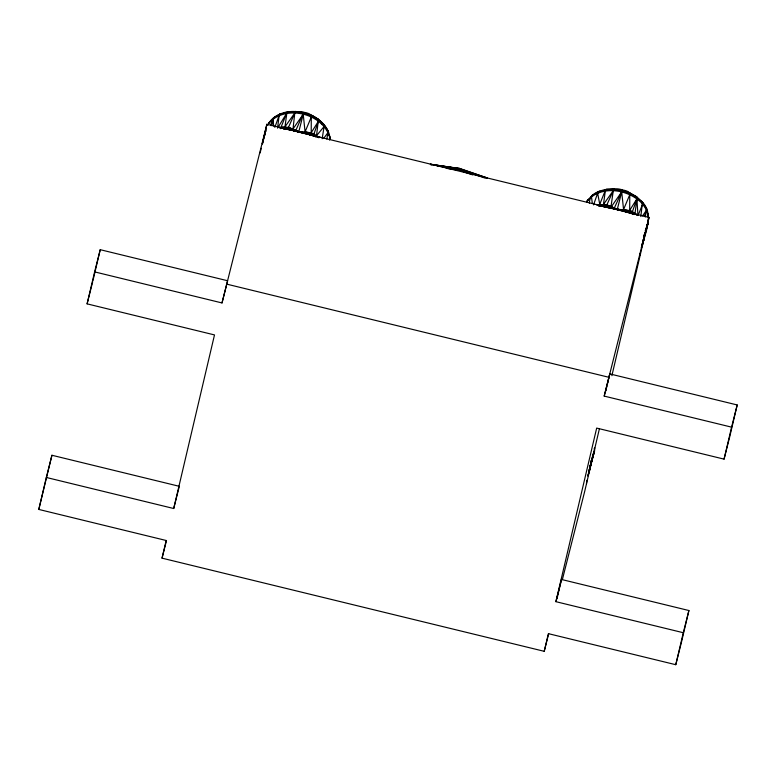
<?xml version="1.0" encoding="UTF-8"?>
<svg xmlns="http://www.w3.org/2000/svg" width="776" height="776" viewBox="0 0 776 776"><rect width="100%" height="100%" fill="white"/><g stroke="black" fill="none" stroke-linecap="round" stroke-linejoin="round"><path stroke-width="1.16" d="M594.232 448.48L594.523 450.914L588.741 473.244L588.838 471.304M642.412 243.373L641.403 247.602M280.262 128.137L282.202 128.36L277.604 126.866C289.594 130.979 302.718 130.804 314.193 136.149L312.01 135.257L311.205 133.714L311.283 117.04C312.612 110.881 291.708 111.434 288.032 111.686C280.369 113.102 272.483 116.662 268.486 123.685C285.131 103.674 324.242 113.432 330.013 138.681C329.315 127.865 320.604 119.514 311.292 115.081L317.345 118.941L324.281 125.363L328.209 131.28L326.803 139.088M632.653 213.836L630.5 212.896L629.695 211.353L629.773 194.679C631.101 188.519 610.198 189.063 606.522 189.315C599.053 190.877 589.285 193.612 589.43 203.108M587.81 475.572L590.032 468.665L591.128 460.954M588.703 472.749L590.032 468.665L591.07 460.847M329.528 140.029L329.713 136.421L329.984 139.573M588.703 472.264L594.523 450.914L594.697 447.665M642.402 244.828C646.059 230.938 653.935 213.633 641.907 201.556L640.995 201.294M641.471 247.156L648.193 222.489L647.902 220.064M265.004 132.948L264.858 134.966L265.761 130.455L262.356 143.764M645.632 207.173L646.689 208.919L645.302 216.979M644.332 236.952C645.826 226 642.809 247.127 641.383 247.408M642.838 242.335L644.555 234.1L643.692 240.25L642.373 243.848M644.575 233.886L644.274 237.165L644.555 234.1M590.672 465.367L590.992 462.079L594.523 450.914L593.281 453.737M586.472 483.817L586.831 480.247M640.375 253.025L640.132 255.401L639.734 253.49M644.274 237.369L644.575 234.313M322.166 138.739L324.281 125.363L318.014 118.99L316.462 119.271M640.811 216.572L642.509 202.138L636.504 196.619L629.394 192.836L637.552 198.152M644.274 237.272L644.652 233.663M283.211 128.515L291.64 130.096L293.018 128.894L294.793 113.024L295.772 111.298M598.752 205.776L600.692 205.999L596.084 204.495L610.13 207.726L610.925 207.144L613.283 190.654L614.252 188.927L614.825 189.936M318.752 137.779L319.858 137.158L291.902 129.941L283.366 128.544L284.976 126.808L286.945 112.442L288.032 111.686L295.016 111.637M614.563 189.218L606.522 189.315L605.435 190.081L603.466 204.447L601.856 206.174L610.392 207.57L638.338 214.797L642.654 204.069C629.006 189.169 600.876 184.484 586.966 201.323L592.67 194.854L593.698 194.514M281.979 113.781L280.194 113.82L279.127 115.459L277.556 128.118L286.577 113.432L280.437 128.68M591.099 463.156L591.351 461.128M645.021 232.713L642.897 242.015M601.701 206.144C610.935 208.647 620.169 209.569 629.598 210.509L634.904 214.351L637.067 197.793L635.825 196.58M287.44 111.851C298.285 110.444 309.449 113.189 318.441 119.407L316.424 136.721L311.108 132.88L305.075 131.871L298.731 132.017L291.64 130.096L295.316 130.882L295.889 130.32L303.707 112.452L301.495 112.374M591.254 461.216L589.178 470.751M643.692 240.25L644.924 232.8M271.842 125.702L273.414 117.933L281.019 113.587M264.791 135.16L265.761 130.504L264.655 134.908M548.68 633.691L544.228 651.316L162.038 558.157L166.19 540.494L38.8 509.434L46.317 477.463L51.934 455.26L179.324 486.319L173.708 508.513L46.317 477.463M173.708 508.513L214.496 334.922L87.096 303.862L94.614 271.881L100.23 249.688L227.62 280.747L222.004 302.941L94.614 271.881M51.934 455.26L38.8 509.434M92.984 280.524L100.23 249.688M222.004 302.941L266.886 124.247L649.066 217.406L611.876 375.681M260.144 152.921L261.24 148.255M262.337 143.599L266.886 124.247M544.228 651.316L548.38 633.653L675.77 664.702L681.386 642.509L688.904 610.528L561.504 579.478L555.888 601.672L683.287 632.721L688.904 610.528M555.888 601.672L596.676 428.08L724.066 459.13L729.683 436.936L737.2 404.956L609.81 373.906L604.194 396.1L731.584 427.149L737.2 404.956M604.194 396.1L649.066 217.406M556.945 598.888L558.022 594.319M558.555 592.039L561.504 579.478M605.784 391.036L606.851 386.467M607.395 384.178L609.81 373.906M599.412 428.75L584.668 491.509L562.357 579.643M675.77 664.702L683.287 632.721M724.066 459.13L731.584 427.149M262.492 143.832L264.112 137.139M87.096 303.862L92.713 281.669M162.038 558.157L166.5 540.533M279.457 127.604L284.976 126.808L293.018 128.894L303.222 114.256L298.731 132.017L291.64 130.096M605.93 189.48C607.812 190.527 625.116 186.599 621.712 191.885L617.211 209.646L602.244 206.309M446.181 168.324L459.159 170.225L459.635 168.421L430.311 164.337L459.576 168.615L487.376 178.014L459.635 168.421L457.209 168.314M642.945 241.287L648.193 222.489L646.951 225.321M589.285 469.703L594.523 450.914M270.989 125.518L272.958 118.951L273.685 126.003M645.36 231.423L648.193 222.489M590.914 462.302L589.236 470.431M593.543 204.893L598.034 192.089L599.508 191.216L591.904 195.562M644.352 216.504L646.602 210.034L642.654 204.069M295.588 130.63L287.576 128.428L280.97 128.079L288.497 127.342C296.471 132.56 306.161 132.153 314.522 136.285L313.94 133.986L318.432 121.201L311.108 132.88C300.506 133.87 291.582 128.118 281.358 127.089M610.13 207.726L623.894 210.616L633.003 213.924L632.43 211.625L636.912 198.831L637.911 214.826M645.273 230.676L647.252 225.098M591.603 459.091L593.591 453.514L592.437 455.318M274.83 127.371L279.127 115.459M587.733 476.018L588.402 474.175M270.465 125.576L272.958 118.951M605.067 191.071L598.927 206.319M311.283 117.04L305.075 131.871L305.686 133.52L312.437 135.46L298.731 132.017L288.497 127.342L286.683 128.932L283.938 128.719M629.773 194.679L623.564 209.51L624.176 211.15L630.917 213.09M267.662 125.566L268.971 122.627L275.208 116.875L272.405 119.853M586.637 202.129L587.461 200.266L589.479 198.966M587.354 201.653L588.315 199.461M647.446 223.158L648.261 221.296M288.497 127.342L294.793 113.024L284.976 126.808M637.251 215.301L632.43 211.625L623.564 209.51L621.712 191.885L614.369 207.949C610.198 209.462 604.397 204.621 599.46 205.708L606.987 204.971L617.211 209.646L632.508 213.769M266.013 129.33L266.517 128.234M597.83 205.388L599.838 204.719C610.062 205.747 618.986 211.499 629.598 210.509L636.912 198.831M642.518 215.912L646.602 210.034L648.493 216.32L647.407 213.09M597.617 193.088L599.838 204.719L606.987 204.971L611.498 206.532L621.712 191.885M323.912 138.118L328.122 132.395M601.274 206.222L605.164 206.571L606.522 205.601L613.283 190.654L603.466 204.447C613.127 207.687 622.856 210.849 632.673 213.788M324.174 126.439L316.56 135.674L305.288 132.657M295.171 130.999L292.164 129.747L283.938 128.234M637.232 215.408L638.338 214.797L633.517 214.205M279.554 114.46L288.682 111.957M598.034 192.089L606.046 189.897M321.351 123.723L322.515 123.656M286.945 112.442C298.013 111.007 309.411 113.81 318.577 120.154M605.435 190.081C618.986 188.335 633.41 192.855 642.77 202.992M283.366 128.544L292.436 129.514M602.428 205.863L610.925 207.144L617.211 209.646L629.695 211.353L635.049 213.303M601.856 206.174L613.932 208.395M283.764 128.68L286.683 128.932M315.027 136.576L319.858 137.158M299.323 112.064L296.073 111.589L296.335 112.307M430.641 164.182L454.823 167.965M437.043 165.967L459.411 169.226L485.32 178.189M318.063 137.187L313.94 133.986L305.075 131.871L303.222 114.256M286.237 128.981L291.902 129.941L287.13 128.748M305.686 133.52L298.731 132.017L293.018 128.894M623.662 209.927L629.695 211.353L634.264 214.545M623.894 210.616L629.879 212.023L634.099 214.486M226.446 284.065L608.627 377.223M602.971 205.291L613.797 208.511M284.482 127.652L287.576 128.428M606.522 205.601L614.068 208.259M288.032 127.962L295.734 130.484M623.778 210.296L629.879 212.023L633.003 213.924M624.03 210.897L630.5 212.896M305.54 133.268L314.028 136.13M292.164 129.747L295.452 130.756M314.154 135.751L305.181 132.298L311.205 133.714L315.939 136.867M622.129 190.285L629.966 192.991L636.921 197.036M459.159 170.225L472.7 174.91M305.405 132.977L312.01 135.257M629.598 210.509L632.43 211.625M311.108 132.88L313.94 133.986M611.498 206.532L614.214 208.114M311.399 134.384L314.522 136.285M632.45 212.614L634.419 214.496M323.427 123.917L328.209 131.28M641.907 201.556L646.689 208.919M430.942 164.483L431.204 165.191M645.923 208.152L647.106 212.1M327.142 129.534L328.917 135.451M591.448 196.59L592.35 203.554"/></g></svg>
